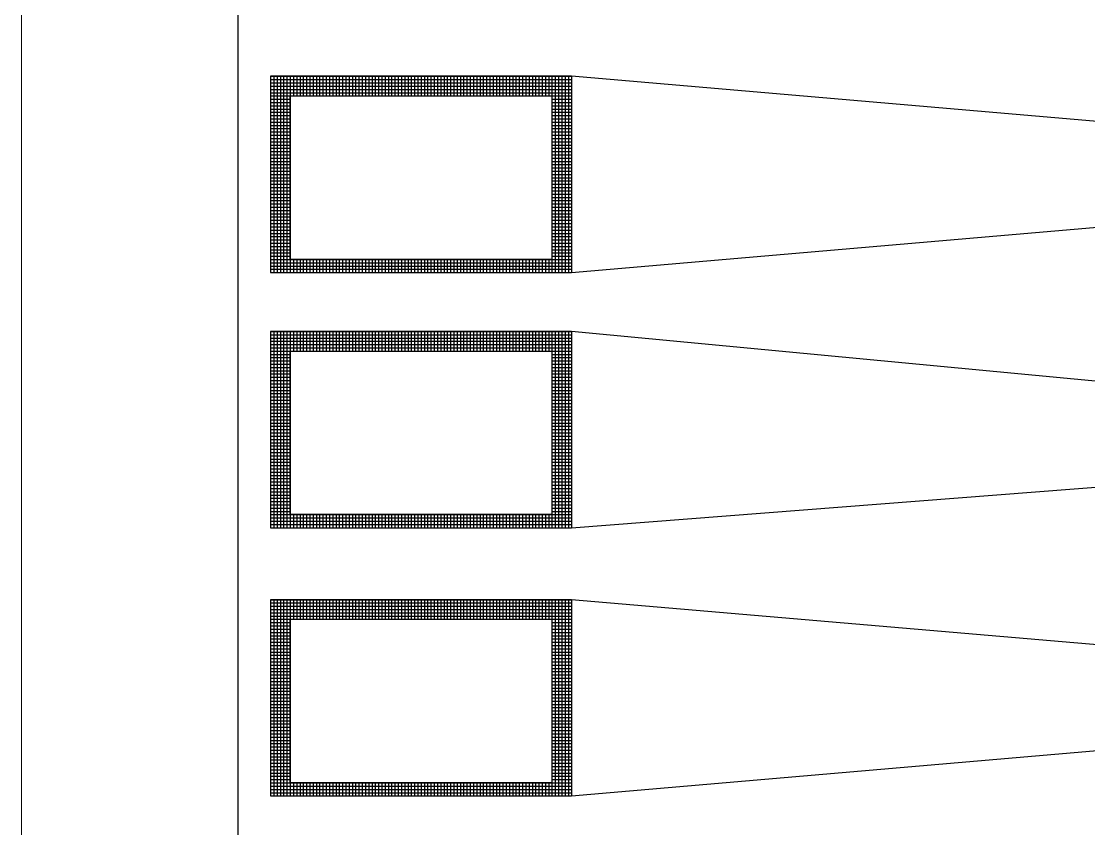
# Model space of a CAD drawing. Header units: millimetres. Extents: x 43.3 to 83.3, y 94.2 to 164.2.
# Drawn here: x 43.29 to 59.6, y 126.1 to 138.44 of the extents above; entities that cross this region are included whole.
import ezdxf

# ---------------------------------------------------------------- set-up
doc = ezdxf.new("R2010")
doc.units = ezdxf.units.MM
for name, color, linetype in [('Adhesion Layer', 52, 'Continuous'), ('Foil', 5, 'Continuous'), ('Opening', 1, 'Continuous'), ('Outline', 3, 'Continuous')]:
    doc.layers.add(name, color=color, linetype=linetype)

msp = doc.modelspace()

# ---------------------------------------------------------------- linework, layer by layer
at = {"layer": 'Adhesion Layer'}
for p, q in [((47.1, 137.6), (51.7, 137.6)), ((47.1, 137.6), (47.1, 134.6)), ((47.1, 137.55), (51.7, 137.55)), ((47.1, 137.5), (51.7, 137.5)), ((47.15, 137.6), (47.15, 134.6)), ((47.2, 137.6), (47.2, 134.6)), ((47.25, 137.6), (47.25, 134.6)), ((47.3, 137.6), (47.3, 134.6)), ((47.35, 137.6), (47.35, 134.6)), ((47.4, 137.6), (47.4, 134.6)), ((47.45, 137.6), (47.45, 137.3)), ((47.5, 137.6), (47.5, 137.3)), ((47.55, 137.6), (47.55, 137.3)), ((47.6, 137.6), (47.6, 137.3)), ((47.65, 137.6), (47.65, 137.3)), ((47.7, 137.6), (47.7, 137.3)), ((47.75, 137.6), (47.75, 137.3)), ((47.8, 137.6), (47.8, 137.3)), ((47.85, 137.6), (47.85, 137.3)), ((47.9, 137.6), (47.9, 137.3)), ((47.95, 137.6), (47.95, 137.3)), ((48, 137.6), (48, 137.3)), ((48.05, 137.6), (48.05, 137.3)), ((48.1, 137.6), (48.1, 137.3)), ((48.15, 137.6), (48.15, 137.3)), ((48.2, 137.6), (48.2, 137.3)), ((48.25, 137.6), (48.25, 137.3)), ((48.3, 137.6), (48.3, 137.3)), ((48.35, 137.6), (48.35, 137.3)), ((48.4, 137.6), (48.4, 137.3)), ((48.45, 137.6), (48.45, 137.3)), ((48.5, 137.6), (48.5, 137.3)), ((48.55, 137.6), (48.55, 137.3)), ((48.6, 137.6), (48.6, 137.3)), ((48.65, 137.6), (48.65, 137.3)), ((48.7, 137.6), (48.7, 137.3)), ((48.75, 137.6), (48.75, 137.3)), ((48.8, 137.6), (48.8, 137.3)), ((48.85, 137.6), (48.85, 137.3)), ((48.9, 137.6), (48.9, 137.3)), ((48.95, 137.6), (48.95, 137.3)), ((49, 137.6), (49, 137.3)), ((49.05, 137.6), (49.05, 137.3)), ((49.1, 137.6), (49.1, 137.3)), ((49.15, 137.6), (49.15, 137.3)), ((49.2, 137.6), (49.2, 137.3)), ((49.25, 137.6), (49.25, 137.3)), ((49.3, 137.6), (49.3, 137.3)), ((49.35, 137.6), (49.35, 137.3)), ((49.4, 137.6), (49.4, 137.3)), ((49.45, 137.6), (49.45, 137.3)), ((49.5, 137.6), (49.5, 137.3)), ((49.55, 137.6), (49.55, 137.3)), ((49.6, 137.6), (49.6, 137.3)), ((49.65, 137.6), (49.65, 137.3)), ((49.7, 137.6), (49.7, 137.3)), ((49.75, 137.6), (49.75, 137.3)), ((49.8, 137.6), (49.8, 137.3)), ((49.85, 137.6), (49.85, 137.3)), ((49.9, 137.6), (49.9, 137.3)), ((49.95, 137.6), (49.95, 137.3)), ((50, 137.6), (50, 137.3)), ((50.05, 137.6), (50.05, 137.3)), ((50.1, 137.6), (50.1, 137.3)), ((50.15, 137.6), (50.15, 137.3)), ((50.2, 137.6), (50.2, 137.3)), ((50.25, 137.6), (50.25, 137.3)), ((50.3, 137.6), (50.3, 137.3)), ((50.35, 137.6), (50.35, 137.3)), ((50.4, 137.6), (50.4, 137.3)), ((50.45, 137.6), (50.45, 137.3)), ((50.5, 137.6), (50.5, 137.3)), ((50.55, 137.6), (50.55, 137.3)), ((50.6, 137.6), (50.6, 137.3)), ((50.65, 137.6), (50.65, 137.3)), ((50.7, 137.6), (50.7, 137.3)), ((50.75, 137.6), (50.75, 137.3)), ((50.8, 137.6), (50.8, 137.3)), ((50.85, 137.6), (50.85, 137.3)), ((50.9, 137.6), (50.9, 137.3)), ((50.95, 137.6), (50.95, 137.3)), ((51, 137.6), (51, 137.3)), ((51.05, 137.6), (51.05, 137.3)), ((51.1, 137.6), (51.1, 137.3)), ((51.15, 137.6), (51.15, 137.3)), ((51.2, 137.6), (51.2, 137.3)), ((51.25, 137.6), (51.25, 137.3)), ((51.3, 137.6), (51.3, 137.3)), ((51.35, 137.6), (51.35, 137.3)), ((51.4, 137.6), (51.4, 134.6)), ((51.45, 137.6), (51.45, 134.6)), ((51.5, 137.6), (51.5, 134.6)), ((51.55, 137.6), (51.55, 134.6)), ((51.6, 137.6), (51.6, 134.6)), ((51.65, 137.6), (51.65, 134.6)), ((51.7, 137.6), (51.7, 134.6)), ((47.1, 137.45), (51.7, 137.45)), ((47.1, 137.4), (51.7, 137.4)), ((47.1, 137.35), (51.7, 137.35)), ((47.1, 137.3), (51.7, 137.3)), ((47.1, 137.25), (47.4, 137.25)), ((47.1, 137.2), (47.4, 137.2)), ((51.4, 137.25), (51.7, 137.25)), ((51.4, 137.2), (51.7, 137.2)), ((47.1, 137.15), (47.4, 137.15)), ((47.1, 137.1), (47.4, 137.1)), ((47.1, 137.05), (47.4, 137.05)), ((47.1, 137), (47.4, 137)), ((51.4, 137.15), (51.7, 137.15)), ((51.4, 137.1), (51.7, 137.1)), ((51.4, 137.05), (51.7, 137.05)), ((51.4, 137), (51.7, 137)), ((47.1, 136.95), (47.4, 136.95)), ((47.1, 136.9), (47.4, 136.9)), ((47.1, 136.85), (47.4, 136.85)), ((51.4, 136.95), (51.7, 136.95)), ((51.4, 136.9), (51.7, 136.9)), ((51.4, 136.85), (51.7, 136.85)), ((47.1, 136.8), (47.4, 136.8)), ((47.1, 136.75), (47.4, 136.75)), ((47.1, 136.7), (47.4, 136.7)), ((51.4, 136.8), (51.7, 136.8)), ((51.4, 136.75), (51.7, 136.75)), ((51.4, 136.7), (51.7, 136.7)), ((47.1, 136.65), (47.4, 136.65)), ((47.1, 136.6), (47.4, 136.6)), ((47.1, 136.55), (47.4, 136.55)), ((47.1, 136.5), (47.4, 136.5)), ((51.4, 136.65), (51.7, 136.65)), ((51.4, 136.6), (51.7, 136.6)), ((51.4, 136.55), (51.7, 136.55)), ((51.4, 136.5), (51.7, 136.5)), ((47.1, 136.45), (47.4, 136.45)), ((47.1, 136.4), (47.4, 136.4)), ((47.1, 136.35), (47.4, 136.35)), ((51.4, 136.45), (51.7, 136.45)), ((51.4, 136.4), (51.7, 136.4)), ((51.4, 136.35), (51.7, 136.35)), ((47.1, 136.3), (47.4, 136.3)), ((47.1, 136.25), (47.4, 136.25)), ((47.1, 136.2), (47.4, 136.2)), ((51.4, 136.3), (51.7, 136.3)), ((51.4, 136.25), (51.7, 136.25)), ((51.4, 136.2), (51.7, 136.2)), ((47.1, 136.15), (47.4, 136.15)), ((47.1, 136.1), (47.4, 136.1)), ((47.1, 136.05), (47.4, 136.05)), ((51.4, 136.15), (51.7, 136.15)), ((51.4, 136.1), (51.7, 136.1)), ((51.4, 136.05), (51.7, 136.05)), ((47.1, 136), (47.4, 136)), ((47.1, 135.95), (47.4, 135.95)), ((47.1, 135.9), (47.4, 135.9)), ((47.1, 135.85), (47.4, 135.85)), ((51.4, 136), (51.7, 136)), ((51.4, 135.95), (51.7, 135.95)), ((51.4, 135.9), (51.7, 135.9)), ((51.4, 135.85), (51.7, 135.85)), ((47.1, 135.8), (47.4, 135.8)), ((47.1, 135.75), (47.4, 135.75)), ((47.1, 135.7), (47.4, 135.7)), ((51.4, 135.8), (51.7, 135.8)), ((51.4, 135.75), (51.7, 135.75)), ((51.4, 135.7), (51.7, 135.7)), ((47.1, 135.65), (47.4, 135.65)), ((47.1, 135.6), (47.4, 135.6)), ((47.1, 135.55), (47.4, 135.55)), ((51.4, 135.65), (51.7, 135.65)), ((51.4, 135.6), (51.7, 135.6)), ((51.4, 135.55), (51.7, 135.55)), ((47.1, 135.5), (47.4, 135.5)), ((47.1, 135.45), (47.4, 135.45)), ((47.1, 135.4), (47.4, 135.4)), ((51.4, 135.5), (51.7, 135.5)), ((51.4, 135.45), (51.7, 135.45)), ((51.4, 135.4), (51.7, 135.4)), ((47.1, 135.35), (47.4, 135.35)), ((47.1, 135.3), (47.4, 135.3)), ((47.1, 135.25), (47.4, 135.25)), ((47.1, 135.2), (47.4, 135.2)), ((51.4, 135.35), (51.7, 135.35)), ((51.4, 135.3), (51.7, 135.3)), ((51.4, 135.25), (51.7, 135.25)), ((51.4, 135.2), (51.7, 135.2)), ((47.1, 135.15), (47.4, 135.15)), ((47.1, 135.1), (47.4, 135.1)), ((47.1, 135.05), (47.4, 135.05)), ((51.4, 135.15), (51.7, 135.15)), ((51.4, 135.1), (51.7, 135.1)), ((51.4, 135.05), (51.7, 135.05)), ((47.1, 135), (47.4, 135)), ((47.1, 134.95), (47.4, 134.95)), ((47.1, 134.9), (47.4, 134.9)), ((51.4, 135), (51.7, 135)), ((51.4, 134.95), (51.7, 134.95)), ((51.4, 134.9), (51.7, 134.9)), ((47.1, 134.85), (47.4, 134.85)), ((47.1, 134.8), (51.7, 134.8)), ((47.1, 134.75), (51.7, 134.75)), ((47.45, 134.8), (47.45, 134.6)), ((47.5, 134.8), (47.5, 134.6)), ((47.55, 134.8), (47.55, 134.6)), ((47.6, 134.8), (47.6, 134.6)), ((47.65, 134.8), (47.65, 134.6)), ((47.7, 134.8), (47.7, 134.6)), ((47.75, 134.8), (47.75, 134.6)), ((47.8, 134.8), (47.8, 134.6)), ((47.85, 134.8), (47.85, 134.6)), ((47.9, 134.8), (47.9, 134.6)), ((47.95, 134.8), (47.95, 134.6)), ((48, 134.8), (48, 134.6)), ((48.05, 134.8), (48.05, 134.6)), ((48.1, 134.8), (48.1, 134.6)), ((48.15, 134.8), (48.15, 134.6)), ((48.2, 134.8), (48.2, 134.6)), ((48.25, 134.8), (48.25, 134.6)), ((48.3, 134.8), (48.3, 134.6)), ((48.35, 134.8), (48.35, 134.6)), ((48.4, 134.8), (48.4, 134.6)), ((48.45, 134.8), (48.45, 134.6)), ((48.5, 134.8), (48.5, 134.6)), ((48.55, 134.8), (48.55, 134.6)), ((48.6, 134.8), (48.6, 134.6)), ((48.65, 134.8), (48.65, 134.6)), ((48.7, 134.8), (48.7, 134.6)), ((48.75, 134.8), (48.75, 134.6)), ((48.8, 134.8), (48.8, 134.6)), ((48.85, 134.8), (48.85, 134.6)), ((48.9, 134.8), (48.9, 134.6)), ((48.95, 134.8), (48.95, 134.6)), ((49, 134.8), (49, 134.6)), ((49.05, 134.8), (49.05, 134.6)), ((49.1, 134.8), (49.1, 134.6)), ((49.15, 134.8), (49.15, 134.6)), ((49.2, 134.8), (49.2, 134.6)), ((49.25, 134.8), (49.25, 134.6)), ((49.3, 134.8), (49.3, 134.6)), ((49.35, 134.8), (49.35, 134.6)), ((49.4, 134.8), (49.4, 134.6)), ((49.45, 134.8), (49.45, 134.6)), ((49.5, 134.8), (49.5, 134.6)), ((49.55, 134.8), (49.55, 134.6)), ((49.6, 134.8), (49.6, 134.6)), ((49.65, 134.8), (49.65, 134.6)), ((49.7, 134.8), (49.7, 134.6)), ((49.75, 134.8), (49.75, 134.6)), ((49.8, 134.8), (49.8, 134.6)), ((49.85, 134.8), (49.85, 134.6)), ((49.9, 134.8), (49.9, 134.6)), ((49.95, 134.8), (49.95, 134.6)), ((50, 134.8), (50, 134.6)), ((50.05, 134.8), (50.05, 134.6)), ((50.1, 134.8), (50.1, 134.6)), ((50.15, 134.8), (50.15, 134.6)), ((50.2, 134.8), (50.2, 134.6)), ((50.25, 134.8), (50.25, 134.6)), ((50.3, 134.8), (50.3, 134.6)), ((50.35, 134.8), (50.35, 134.6)), ((50.4, 134.8), (50.4, 134.6)), ((50.45, 134.8), (50.45, 134.6)), ((50.5, 134.8), (50.5, 134.6)), ((50.55, 134.8), (50.55, 134.6)), ((50.6, 134.8), (50.6, 134.6)), ((50.65, 134.8), (50.65, 134.6)), ((50.7, 134.8), (50.7, 134.6)), ((50.75, 134.8), (50.75, 134.6)), ((50.8, 134.8), (50.8, 134.6)), ((50.85, 134.8), (50.85, 134.6)), ((50.9, 134.8), (50.9, 134.6)), ((50.95, 134.8), (50.95, 134.6)), ((51, 134.8), (51, 134.6)), ((51.05, 134.8), (51.05, 134.6)), ((51.1, 134.8), (51.1, 134.6)), ((51.15, 134.8), (51.15, 134.6)), ((51.2, 134.8), (51.2, 134.6)), ((51.25, 134.8), (51.25, 134.6)), ((51.3, 134.8), (51.3, 134.6)), ((51.35, 134.8), (51.35, 134.6)), ((51.4, 134.85), (51.7, 134.85)), ((47.1, 134.7), (51.7, 134.7)), ((47.1, 134.65), (51.7, 134.65)), ((47.1, 134.6), (51.7, 134.6)), ((47.1, 133.7), (51.7, 133.7)), ((47.1, 133.7), (47.1, 130.7)), ((47.1, 133.65), (51.7, 133.65)), ((47.1, 133.6), (51.7, 133.6)), ((47.15, 133.7), (47.15, 130.7)), ((47.2, 133.7), (47.2, 130.7)), ((47.25, 133.7), (47.25, 130.7)), ((47.3, 133.7), (47.3, 130.7)), ((47.35, 133.7), (47.35, 130.7)), ((47.4, 133.7), (47.4, 130.7)), ((47.45, 133.7), (47.45, 133.4)), ((47.5, 133.7), (47.5, 133.4)), ((47.55, 133.7), (47.55, 133.4)), ((47.6, 133.7), (47.6, 133.4)), ((47.65, 133.7), (47.65, 133.4)), ((47.7, 133.7), (47.7, 133.4)), ((47.75, 133.7), (47.75, 133.4)), ((47.8, 133.7), (47.8, 133.4)), ((47.85, 133.7), (47.85, 133.4)), ((47.9, 133.7), (47.9, 133.4)), ((47.95, 133.7), (47.95, 133.4)), ((48, 133.7), (48, 133.4)), ((48.05, 133.7), (48.05, 133.4)), ((48.1, 133.7), (48.1, 133.4)), ((48.15, 133.7), (48.15, 133.4)), ((48.2, 133.7), (48.2, 133.4)), ((48.25, 133.7), (48.25, 133.4)), ((48.3, 133.7), (48.3, 133.4)), ((48.35, 133.7), (48.35, 133.4)), ((48.4, 133.7), (48.4, 133.4)), ((48.45, 133.7), (48.45, 133.4)), ((48.5, 133.7), (48.5, 133.4)), ((48.55, 133.7), (48.55, 133.4)), ((48.6, 133.7), (48.6, 133.4)), ((48.65, 133.7), (48.65, 133.4)), ((48.7, 133.7), (48.7, 133.4)), ((48.75, 133.7), (48.75, 133.4)), ((48.8, 133.7), (48.8, 133.4)), ((48.85, 133.7), (48.85, 133.4)), ((48.9, 133.7), (48.9, 133.4)), ((48.95, 133.7), (48.95, 133.4)), ((49, 133.7), (49, 133.4)), ((49.05, 133.7), (49.05, 133.4)), ((49.1, 133.7), (49.1, 133.4)), ((49.15, 133.7), (49.15, 133.4)), ((49.2, 133.7), (49.2, 133.4)), ((49.25, 133.7), (49.25, 133.4)), ((49.3, 133.7), (49.3, 133.4)), ((49.35, 133.7), (49.35, 133.4)), ((49.4, 133.7), (49.4, 133.4)), ((49.45, 133.7), (49.45, 133.4)), ((49.5, 133.7), (49.5, 133.4)), ((49.55, 133.7), (49.55, 133.4)), ((49.6, 133.7), (49.6, 133.4)), ((49.65, 133.7), (49.65, 133.4)), ((49.7, 133.7), (49.7, 133.4)), ((49.75, 133.7), (49.75, 133.4)), ((49.8, 133.7), (49.8, 133.4)), ((49.85, 133.7), (49.85, 133.4)), ((49.9, 133.7), (49.9, 133.4)), ((49.95, 133.7), (49.95, 133.4)), ((50, 133.7), (50, 133.4)), ((50.05, 133.7), (50.05, 133.4)), ((50.1, 133.7), (50.1, 133.4)), ((50.15, 133.7), (50.15, 133.4)), ((50.2, 133.7), (50.2, 133.4)), ((50.25, 133.7), (50.25, 133.4)), ((50.3, 133.7), (50.3, 133.4)), ((50.35, 133.7), (50.35, 133.4)), ((50.4, 133.7), (50.4, 133.4)), ((50.45, 133.7), (50.45, 133.4)), ((50.5, 133.7), (50.5, 133.4)), ((50.55, 133.7), (50.55, 133.4)), ((50.6, 133.7), (50.6, 133.4)), ((50.65, 133.7), (50.65, 133.4)), ((50.7, 133.7), (50.7, 133.4)), ((50.75, 133.7), (50.75, 133.4)), ((50.8, 133.7), (50.8, 133.4)), ((50.85, 133.7), (50.85, 133.4)), ((50.9, 133.7), (50.9, 133.4)), ((50.95, 133.7), (50.95, 133.4)), ((51, 133.7), (51, 133.4)), ((51.05, 133.7), (51.05, 133.4)), ((51.1, 133.7), (51.1, 133.4)), ((51.15, 133.7), (51.15, 133.4)), ((51.2, 133.7), (51.2, 133.4)), ((51.25, 133.7), (51.25, 133.4)), ((51.3, 133.7), (51.3, 133.4)), ((51.35, 133.7), (51.35, 133.4)), ((51.4, 133.7), (51.4, 130.7)), ((51.45, 133.7), (51.45, 130.7)), ((51.5, 133.7), (51.5, 130.7)), ((51.55, 133.7), (51.55, 130.7)), ((51.6, 133.7), (51.6, 130.7)), ((51.65, 133.7), (51.65, 130.7)), ((51.7, 133.7), (51.7, 130.7)), ((47.1, 133.55), (51.7, 133.55)), ((47.1, 133.5), (51.7, 133.5)), ((47.1, 133.45), (51.7, 133.45)), ((47.1, 133.4), (51.7, 133.4)), ((47.1, 133.35), (47.4, 133.35)), ((47.1, 133.3), (47.4, 133.3)), ((47.1, 133.25), (47.4, 133.25)), ((51.4, 133.35), (51.7, 133.35)), ((51.4, 133.3), (51.7, 133.3)), ((51.4, 133.25), (51.7, 133.25)), ((47.1, 133.2), (47.4, 133.2)), ((47.1, 133.15), (47.4, 133.15)), ((47.1, 133.1), (47.4, 133.1)), ((51.4, 133.2), (51.7, 133.2)), ((51.4, 133.15), (51.7, 133.15)), ((51.4, 133.1), (51.7, 133.1)), ((47.1, 133.05), (47.4, 133.05)), ((47.1, 133), (47.4, 133)), ((47.1, 132.95), (47.4, 132.95)), ((51.4, 133.05), (51.7, 133.05)), ((51.4, 133), (51.7, 133)), ((51.4, 132.95), (51.7, 132.95)), ((47.1, 132.9), (47.4, 132.9)), ((47.1, 132.85), (47.4, 132.85)), ((47.1, 132.8), (47.4, 132.8)), ((47.1, 132.75), (47.4, 132.75)), ((51.4, 132.9), (51.7, 132.9)), ((51.4, 132.85), (51.7, 132.85)), ((51.4, 132.8), (51.7, 132.8)), ((51.4, 132.75), (51.7, 132.75)), ((47.1, 132.7), (47.4, 132.7)), ((47.1, 132.65), (47.4, 132.65)), ((47.1, 132.6), (47.4, 132.6)), ((51.4, 132.7), (51.7, 132.7)), ((51.4, 132.65), (51.7, 132.65)), ((51.4, 132.6), (51.7, 132.6)), ((47.1, 132.55), (47.4, 132.55)), ((47.1, 132.5), (47.4, 132.5)), ((47.1, 132.45), (47.4, 132.45)), ((51.4, 132.55), (51.7, 132.55)), ((51.4, 132.5), (51.7, 132.5)), ((51.4, 132.45), (51.7, 132.45)), ((47.1, 132.4), (47.4, 132.4)), ((47.1, 132.35), (47.4, 132.35)), ((47.1, 132.3), (47.4, 132.3)), ((51.4, 132.4), (51.7, 132.4)), ((51.4, 132.35), (51.7, 132.35)), ((51.4, 132.3), (51.7, 132.3)), ((47.1, 132.25), (47.4, 132.25)), ((47.1, 132.2), (47.4, 132.2)), ((47.1, 132.15), (47.4, 132.15)), ((47.1, 132.1), (47.4, 132.1)), ((51.4, 132.25), (51.7, 132.25)), ((51.4, 132.2), (51.7, 132.2)), ((51.4, 132.15), (51.7, 132.15)), ((51.4, 132.1), (51.7, 132.1)), ((47.1, 132.05), (47.4, 132.05)), ((47.1, 132), (47.4, 132)), ((47.1, 131.95), (47.4, 131.95)), ((51.4, 132.05), (51.7, 132.05)), ((51.4, 132), (51.7, 132)), ((51.4, 131.95), (51.7, 131.95)), ((47.1, 131.9), (47.4, 131.9)), ((47.1, 131.85), (47.4, 131.85)), ((47.1, 131.8), (47.4, 131.8)), ((51.4, 131.9), (51.7, 131.9)), ((51.4, 131.85), (51.7, 131.85)), ((51.4, 131.8), (51.7, 131.8)), ((47.1, 131.75), (47.4, 131.75)), ((47.1, 131.7), (47.4, 131.7)), ((47.1, 131.65), (47.4, 131.65)), ((51.4, 131.75), (51.7, 131.75)), ((51.4, 131.7), (51.7, 131.7)), ((51.4, 131.65), (51.7, 131.65)), ((47.1, 131.6), (47.4, 131.6)), ((47.1, 131.55), (47.4, 131.55)), ((47.1, 131.5), (47.4, 131.5)), ((47.1, 131.45), (47.4, 131.45)), ((51.4, 131.6), (51.7, 131.6)), ((51.4, 131.55), (51.7, 131.55)), ((51.4, 131.5), (51.7, 131.5)), ((51.4, 131.45), (51.7, 131.45)), ((47.1, 131.4), (47.4, 131.4)), ((47.1, 131.35), (47.4, 131.35)), ((47.1, 131.3), (47.4, 131.3)), ((51.4, 131.4), (51.7, 131.4)), ((51.4, 131.35), (51.7, 131.35)), ((51.4, 131.3), (51.7, 131.3)), ((47.1, 131.25), (47.4, 131.25)), ((47.1, 131.2), (47.4, 131.2)), ((47.1, 131.15), (47.4, 131.15)), ((51.4, 131.25), (51.7, 131.25)), ((51.4, 131.2), (51.7, 131.2)), ((51.4, 131.15), (51.7, 131.15)), ((47.1, 131.1), (47.4, 131.1)), ((47.1, 131.05), (47.4, 131.05)), ((47.1, 131), (47.4, 131)), ((51.4, 131.1), (51.7, 131.1)), ((51.4, 131.05), (51.7, 131.05)), ((51.4, 131), (51.7, 131)), ((47.1, 130.95), (47.4, 130.95)), ((47.1, 130.9), (51.7, 130.9)), ((47.1, 130.85), (51.7, 130.85)), ((47.1, 130.8), (51.7, 130.8)), ((47.45, 130.9), (47.45, 130.7)), ((47.5, 130.9), (47.5, 130.7)), ((47.55, 130.9), (47.55, 130.7)), ((47.6, 130.9), (47.6, 130.7)), ((47.65, 130.9), (47.65, 130.7)), ((47.7, 130.9), (47.7, 130.7)), ((47.75, 130.9), (47.75, 130.7)), ((47.8, 130.9), (47.8, 130.7)), ((47.85, 130.9), (47.85, 130.7)), ((47.9, 130.9), (47.9, 130.7)), ((47.95, 130.9), (47.95, 130.7)), ((48, 130.9), (48, 130.7)), ((48.05, 130.9), (48.05, 130.7)), ((48.1, 130.9), (48.1, 130.7)), ((48.15, 130.9), (48.15, 130.7)), ((48.2, 130.9), (48.2, 130.7)), ((48.25, 130.9), (48.25, 130.7)), ((48.3, 130.9), (48.3, 130.7)), ((48.35, 130.9), (48.35, 130.7)), ((48.4, 130.9), (48.4, 130.7)), ((48.45, 130.9), (48.45, 130.7)), ((48.5, 130.9), (48.5, 130.7)), ((48.55, 130.9), (48.55, 130.7)), ((48.6, 130.9), (48.6, 130.7)), ((48.65, 130.9), (48.65, 130.7)), ((48.7, 130.9), (48.7, 130.7)), ((48.75, 130.9), (48.75, 130.7)), ((48.8, 130.9), (48.8, 130.7)), ((48.85, 130.9), (48.85, 130.7)), ((48.9, 130.9), (48.9, 130.7)), ((48.95, 130.9), (48.95, 130.7)), ((49, 130.9), (49, 130.7)), ((49.05, 130.9), (49.05, 130.7)), ((49.1, 130.9), (49.1, 130.7)), ((49.15, 130.9), (49.15, 130.7)), ((49.2, 130.9), (49.2, 130.7)), ((49.25, 130.9), (49.25, 130.7)), ((49.3, 130.9), (49.3, 130.7)), ((49.35, 130.9), (49.35, 130.7)), ((49.4, 130.9), (49.4, 130.7)), ((49.45, 130.9), (49.45, 130.7)), ((49.5, 130.9), (49.5, 130.7)), ((49.55, 130.9), (49.55, 130.7)), ((49.6, 130.9), (49.6, 130.7)), ((49.65, 130.9), (49.65, 130.7)), ((49.7, 130.9), (49.7, 130.7)), ((49.75, 130.9), (49.75, 130.7)), ((49.8, 130.9), (49.8, 130.7)), ((49.85, 130.9), (49.85, 130.7)), ((49.9, 130.9), (49.9, 130.7)), ((49.95, 130.9), (49.95, 130.7)), ((50, 130.9), (50, 130.7)), ((50.05, 130.9), (50.05, 130.7)), ((50.1, 130.9), (50.1, 130.7)), ((50.15, 130.9), (50.15, 130.7)), ((50.2, 130.9), (50.2, 130.7)), ((50.25, 130.9), (50.25, 130.7)), ((50.3, 130.9), (50.3, 130.7)), ((50.35, 130.9), (50.35, 130.7)), ((50.4, 130.9), (50.4, 130.7)), ((50.45, 130.9), (50.45, 130.7)), ((50.5, 130.9), (50.5, 130.7)), ((50.55, 130.9), (50.55, 130.7)), ((50.6, 130.9), (50.6, 130.7)), ((50.65, 130.9), (50.65, 130.7)), ((50.7, 130.9), (50.7, 130.7)), ((50.75, 130.9), (50.75, 130.7)), ((50.8, 130.9), (50.8, 130.7)), ((50.85, 130.9), (50.85, 130.7)), ((50.9, 130.9), (50.9, 130.7)), ((50.95, 130.9), (50.95, 130.7)), ((51, 130.9), (51, 130.7)), ((51.05, 130.9), (51.05, 130.7)), ((51.1, 130.9), (51.1, 130.7)), ((51.15, 130.9), (51.15, 130.7)), ((51.2, 130.9), (51.2, 130.7)), ((51.25, 130.9), (51.25, 130.7)), ((51.3, 130.9), (51.3, 130.7)), ((51.35, 130.9), (51.35, 130.7)), ((51.4, 130.95), (51.7, 130.95)), ((47.1, 130.75), (51.7, 130.75)), ((47.1, 130.7), (51.7, 130.7)), ((47.1, 129.6), (51.7, 129.6)), ((47.1, 129.6), (47.1, 126.6)), ((47.1, 129.55), (51.7, 129.55)), ((47.1, 129.5), (51.7, 129.5)), ((47.15, 129.6), (47.15, 126.6)), ((47.2, 129.6), (47.2, 126.6)), ((47.25, 129.6), (47.25, 126.6)), ((47.3, 129.6), (47.3, 126.6)), ((47.35, 129.6), (47.35, 126.6)), ((47.4, 129.6), (47.4, 126.6)), ((47.45, 129.6), (47.45, 129.3)), ((47.5, 129.6), (47.5, 129.3)), ((47.55, 129.6), (47.55, 129.3)), ((47.6, 129.6), (47.6, 129.3)), ((47.65, 129.6), (47.65, 129.3)), ((47.7, 129.6), (47.7, 129.3)), ((47.75, 129.6), (47.75, 129.3)), ((47.8, 129.6), (47.8, 129.3)), ((47.85, 129.6), (47.85, 129.3)), ((47.9, 129.6), (47.9, 129.3)), ((47.95, 129.6), (47.95, 129.3)), ((48, 129.6), (48, 129.3)), ((48.05, 129.6), (48.05, 129.3)), ((48.1, 129.6), (48.1, 129.3)), ((48.15, 129.6), (48.15, 129.3)), ((48.2, 129.6), (48.2, 129.3)), ((48.25, 129.6), (48.25, 129.3)), ((48.3, 129.6), (48.3, 129.3)), ((48.35, 129.6), (48.35, 129.3)), ((48.4, 129.6), (48.4, 129.3)), ((48.45, 129.6), (48.45, 129.3)), ((48.5, 129.6), (48.5, 129.3)), ((48.55, 129.6), (48.55, 129.3)), ((48.6, 129.6), (48.6, 129.3)), ((48.65, 129.6), (48.65, 129.3)), ((48.7, 129.6), (48.7, 129.3)), ((48.75, 129.6), (48.75, 129.3)), ((48.8, 129.6), (48.8, 129.3)), ((48.85, 129.6), (48.85, 129.3)), ((48.9, 129.6), (48.9, 129.3)), ((48.95, 129.6), (48.95, 129.3)), ((49, 129.6), (49, 129.3)), ((49.05, 129.6), (49.05, 129.3)), ((49.1, 129.6), (49.1, 129.3)), ((49.15, 129.6), (49.15, 129.3)), ((49.2, 129.6), (49.2, 129.3)), ((49.25, 129.6), (49.25, 129.3)), ((49.3, 129.6), (49.3, 129.3)), ((49.35, 129.6), (49.35, 129.3)), ((49.4, 129.6), (49.4, 129.3)), ((49.45, 129.6), (49.45, 129.3)), ((49.5, 129.6), (49.5, 129.3)), ((49.55, 129.6), (49.55, 129.3)), ((49.6, 129.6), (49.6, 129.3)), ((49.65, 129.6), (49.65, 129.3)), ((49.7, 129.6), (49.7, 129.3)), ((49.75, 129.6), (49.75, 129.3)), ((49.8, 129.6), (49.8, 129.3)), ((49.85, 129.6), (49.85, 129.3)), ((49.9, 129.6), (49.9, 129.3)), ((49.95, 129.6), (49.95, 129.3)), ((50, 129.6), (50, 129.3)), ((50.05, 129.6), (50.05, 129.3)), ((50.1, 129.6), (50.1, 129.3)), ((50.15, 129.6), (50.15, 129.3)), ((50.2, 129.6), (50.2, 129.3)), ((50.25, 129.6), (50.25, 129.3)), ((50.3, 129.6), (50.3, 129.3)), ((50.35, 129.6), (50.35, 129.3)), ((50.4, 129.6), (50.4, 129.3)), ((50.45, 129.6), (50.45, 129.3)), ((50.5, 129.6), (50.5, 129.3)), ((50.55, 129.6), (50.55, 129.3)), ((50.6, 129.6), (50.6, 129.3)), ((50.65, 129.6), (50.65, 129.3)), ((50.7, 129.6), (50.7, 129.3)), ((50.75, 129.6), (50.75, 129.3)), ((50.8, 129.6), (50.8, 129.3)), ((50.85, 129.6), (50.85, 129.3)), ((50.9, 129.6), (50.9, 129.3)), ((50.95, 129.6), (50.95, 129.3)), ((51, 129.6), (51, 129.3)), ((51.05, 129.6), (51.05, 129.3)), ((51.1, 129.6), (51.1, 129.3)), ((51.15, 129.6), (51.15, 129.3)), ((51.2, 129.6), (51.2, 129.3)), ((51.25, 129.6), (51.25, 129.3)), ((51.3, 129.6), (51.3, 129.3)), ((51.35, 129.6), (51.35, 129.3)), ((51.4, 129.6), (51.4, 126.6)), ((51.45, 129.6), (51.45, 126.6)), ((51.5, 129.6), (51.5, 126.6)), ((51.55, 129.6), (51.55, 126.6)), ((51.6, 129.6), (51.6, 126.6)), ((51.65, 129.6), (51.65, 126.6)), ((51.7, 129.6), (51.7, 126.6)), ((47.1, 129.45), (51.7, 129.45)), ((47.1, 129.4), (51.7, 129.4)), ((47.1, 129.35), (51.7, 129.35)), ((47.1, 129.3), (51.7, 129.3)), ((47.1, 129.25), (47.4, 129.25)), ((47.1, 129.2), (47.4, 129.2)), ((51.4, 129.25), (51.7, 129.25)), ((51.4, 129.2), (51.7, 129.2)), ((47.1, 129.15), (47.4, 129.15)), ((47.1, 129.1), (47.4, 129.1)), ((47.1, 129.05), (47.4, 129.05)), ((47.1, 129), (47.4, 129)), ((51.4, 129.15), (51.7, 129.15)), ((51.4, 129.1), (51.7, 129.1)), ((51.4, 129.05), (51.7, 129.05)), ((51.4, 129), (51.7, 129)), ((47.1, 128.95), (47.4, 128.95)), ((47.1, 128.9), (47.4, 128.9)), ((47.1, 128.85), (47.4, 128.85)), ((51.4, 128.95), (51.7, 128.95)), ((51.4, 128.9), (51.7, 128.9)), ((51.4, 128.85), (51.7, 128.85)), ((47.1, 128.8), (47.4, 128.8)), ((47.1, 128.75), (47.4, 128.75)), ((47.1, 128.7), (47.4, 128.7)), ((51.4, 128.8), (51.7, 128.8)), ((51.4, 128.75), (51.7, 128.75)), ((51.4, 128.7), (51.7, 128.7)), ((47.1, 128.65), (47.4, 128.65)), ((47.1, 128.6), (47.4, 128.6)), ((47.1, 128.55), (47.4, 128.55)), ((51.4, 128.65), (51.7, 128.65)), ((51.4, 128.6), (51.7, 128.6)), ((51.4, 128.55), (51.7, 128.55)), ((47.1, 128.5), (47.4, 128.5)), ((47.1, 128.45), (47.4, 128.45)), ((47.1, 128.4), (47.4, 128.4)), ((47.1, 128.35), (47.4, 128.35)), ((51.4, 128.5), (51.7, 128.5)), ((51.4, 128.45), (51.7, 128.45)), ((51.4, 128.4), (51.7, 128.4)), ((51.4, 128.35), (51.7, 128.35)), ((47.1, 128.3), (47.4, 128.3)), ((47.1, 128.25), (47.4, 128.25)), ((47.1, 128.2), (47.4, 128.2)), ((51.4, 128.3), (51.7, 128.3)), ((51.4, 128.25), (51.7, 128.25)), ((51.4, 128.2), (51.7, 128.2)), ((47.1, 128.15), (47.4, 128.15)), ((47.1, 128.1), (47.4, 128.1)), ((47.1, 128.05), (47.4, 128.05)), ((51.4, 128.15), (51.7, 128.15)), ((51.4, 128.1), (51.7, 128.1)), ((51.4, 128.05), (51.7, 128.05)), ((47.1, 128), (47.4, 128)), ((47.1, 127.95), (47.4, 127.95)), ((47.1, 127.9), (47.4, 127.9)), ((51.4, 128), (51.7, 128)), ((51.4, 127.95), (51.7, 127.95)), ((51.4, 127.9), (51.7, 127.9)), ((47.1, 127.85), (47.4, 127.85)), ((47.1, 127.8), (47.4, 127.8)), ((47.1, 127.75), (47.4, 127.75)), ((47.1, 127.7), (47.4, 127.7)), ((51.4, 127.85), (51.7, 127.85)), ((51.4, 127.8), (51.7, 127.8)), ((51.4, 127.75), (51.7, 127.75)), ((51.4, 127.7), (51.7, 127.7)), ((47.1, 127.65), (47.4, 127.65)), ((47.1, 127.6), (47.4, 127.6)), ((47.1, 127.55), (47.4, 127.55)), ((51.4, 127.65), (51.7, 127.65)), ((51.4, 127.6), (51.7, 127.6)), ((51.4, 127.55), (51.7, 127.55)), ((47.1, 127.5), (47.4, 127.5)), ((47.1, 127.45), (47.4, 127.45)), ((47.1, 127.4), (47.4, 127.4)), ((51.4, 127.5), (51.7, 127.5)), ((51.4, 127.45), (51.7, 127.45)), ((51.4, 127.4), (51.7, 127.4)), ((47.1, 127.35), (47.4, 127.35)), ((47.1, 127.3), (47.4, 127.3)), ((47.1, 127.25), (47.4, 127.25)), ((51.4, 127.35), (51.7, 127.35)), ((51.4, 127.3), (51.7, 127.3)), ((51.4, 127.25), (51.7, 127.25)), ((47.1, 127.2), (47.4, 127.2)), ((47.1, 127.15), (47.4, 127.15)), ((47.1, 127.1), (47.4, 127.1)), ((47.1, 127.05), (47.4, 127.05)), ((51.4, 127.2), (51.7, 127.2)), ((51.4, 127.15), (51.7, 127.15)), ((51.4, 127.1), (51.7, 127.1)), ((51.4, 127.05), (51.7, 127.05)), ((47.1, 127), (47.4, 127)), ((47.1, 126.95), (47.4, 126.95)), ((47.1, 126.9), (47.4, 126.9)), ((51.4, 127), (51.7, 127)), ((51.4, 126.95), (51.7, 126.95)), ((51.4, 126.9), (51.7, 126.9)), ((47.1, 126.85), (47.4, 126.85)), ((47.1, 126.8), (51.7, 126.8)), ((47.1, 126.75), (51.7, 126.75)), ((47.45, 126.8), (47.45, 126.6)), ((47.5, 126.8), (47.5, 126.6)), ((47.55, 126.8), (47.55, 126.6)), ((47.6, 126.8), (47.6, 126.6)), ((47.65, 126.8), (47.65, 126.6)), ((47.7, 126.8), (47.7, 126.6)), ((47.75, 126.8), (47.75, 126.6)), ((47.8, 126.8), (47.8, 126.6)), ((47.85, 126.8), (47.85, 126.6)), ((47.9, 126.8), (47.9, 126.6)), ((47.95, 126.8), (47.95, 126.6)), ((48, 126.8), (48, 126.6)), ((48.05, 126.8), (48.05, 126.6)), ((48.1, 126.8), (48.1, 126.6)), ((48.15, 126.8), (48.15, 126.6)), ((48.2, 126.8), (48.2, 126.6)), ((48.25, 126.8), (48.25, 126.6)), ((48.3, 126.8), (48.3, 126.6)), ((48.35, 126.8), (48.35, 126.6)), ((48.4, 126.8), (48.4, 126.6)), ((48.45, 126.8), (48.45, 126.6)), ((48.5, 126.8), (48.5, 126.6)), ((48.55, 126.8), (48.55, 126.6)), ((48.6, 126.8), (48.6, 126.6)), ((48.65, 126.8), (48.65, 126.6)), ((48.7, 126.8), (48.7, 126.6)), ((48.75, 126.8), (48.75, 126.6)), ((48.8, 126.8), (48.8, 126.6)), ((48.85, 126.8), (48.85, 126.6)), ((48.9, 126.8), (48.9, 126.6)), ((48.95, 126.8), (48.95, 126.6)), ((49, 126.8), (49, 126.6)), ((49.05, 126.8), (49.05, 126.6)), ((49.1, 126.8), (49.1, 126.6)), ((49.15, 126.8), (49.15, 126.6)), ((49.2, 126.8), (49.2, 126.6)), ((49.25, 126.8), (49.25, 126.6)), ((49.3, 126.8), (49.3, 126.6)), ((49.35, 126.8), (49.35, 126.6)), ((49.4, 126.8), (49.4, 126.6)), ((49.45, 126.8), (49.45, 126.6)), ((49.5, 126.8), (49.5, 126.6)), ((49.55, 126.8), (49.55, 126.6)), ((49.6, 126.8), (49.6, 126.6)), ((49.65, 126.8), (49.65, 126.6)), ((49.7, 126.8), (49.7, 126.6)), ((49.75, 126.8), (49.75, 126.6)), ((49.8, 126.8), (49.8, 126.6)), ((49.85, 126.8), (49.85, 126.6)), ((49.9, 126.8), (49.9, 126.6)), ((49.95, 126.8), (49.95, 126.6)), ((50, 126.8), (50, 126.6)), ((50.05, 126.8), (50.05, 126.6)), ((50.1, 126.8), (50.1, 126.6)), ((50.15, 126.8), (50.15, 126.6)), ((50.2, 126.8), (50.2, 126.6)), ((50.25, 126.8), (50.25, 126.6)), ((50.3, 126.8), (50.3, 126.6)), ((50.35, 126.8), (50.35, 126.6)), ((50.4, 126.8), (50.4, 126.6)), ((50.45, 126.8), (50.45, 126.6)), ((50.5, 126.8), (50.5, 126.6)), ((50.55, 126.8), (50.55, 126.6)), ((50.6, 126.8), (50.6, 126.6)), ((50.65, 126.8), (50.65, 126.6)), ((50.7, 126.8), (50.7, 126.6)), ((50.75, 126.8), (50.75, 126.6)), ((50.8, 126.8), (50.8, 126.6)), ((50.85, 126.8), (50.85, 126.6)), ((50.9, 126.8), (50.9, 126.6)), ((50.95, 126.8), (50.95, 126.6)), ((51, 126.8), (51, 126.6)), ((51.05, 126.8), (51.05, 126.6)), ((51.1, 126.8), (51.1, 126.6)), ((51.15, 126.8), (51.15, 126.6)), ((51.2, 126.8), (51.2, 126.6)), ((51.25, 126.8), (51.25, 126.6)), ((51.3, 126.8), (51.3, 126.6)), ((51.35, 126.8), (51.35, 126.6)), ((51.4, 126.85), (51.7, 126.85)), ((47.1, 126.7), (51.7, 126.7)), ((47.1, 126.65), (51.7, 126.65)), ((47.1, 126.6), (51.7, 126.6))]:
    msp.add_line(p, q, dxfattribs=at)
at = {"layer": 'Foil'}
for p, q in [((47.1, 137.6), (47.1, 134.6)), ((51.7, 137.6), (47.1, 137.6)), ((63.3, 136.6), (51.7, 137.6)), ((51.7, 134.6), (63.3, 135.6)), ((47.1, 134.6), (51.7, 134.6)), ((51.7, 133.7), (47.1, 133.7)), ((47.1, 133.7), (47.1, 130.7)), ((63.3, 132.6), (51.7, 133.7)), ((51.7, 130.7), (63.3, 131.6)), ((47.1, 130.7), (51.7, 130.7)), ((47.1, 129.6), (47.1, 126.6)), ((51.7, 129.6), (47.1, 129.6)), ((63.3, 128.6), (51.7, 129.6)), ((51.7, 126.6), (63.3, 127.6)), ((47.1, 126.6), (51.7, 126.6))]:
    msp.add_line(p, q, dxfattribs=at)
at = {"layer": 'Opening', "linetype": 'Continuous', "lineweight": 0}
msp.add_line((43.292, 94.211), (43.292, 164.211), dxfattribs=at)
at = {"layer": 'Opening'}
for p, q in [((47.4, 130.9), (47.4, 133.4)), ((47.4, 133.4), (51.4, 133.4)), ((51.4, 133.4), (51.4, 130.9)), ((51.4, 130.9), (47.4, 130.9))]:
    msp.add_line(p, q, dxfattribs=at)
for points in [[(47.4, 134.8), (47.4, 137.3), (51.4, 137.3), (51.4, 134.8)], [(47.4, 126.8), (47.4, 129.3), (51.4, 129.3), (51.4, 126.8)]]:
    msp.add_lwpolyline(points, close=True, dxfattribs=at)
at = {"layer": 'Outline'}
msp.add_line((46.6, 142.6), (46.6, 117.7), dxfattribs=at)

doc.saveas('drawing.dxf')
